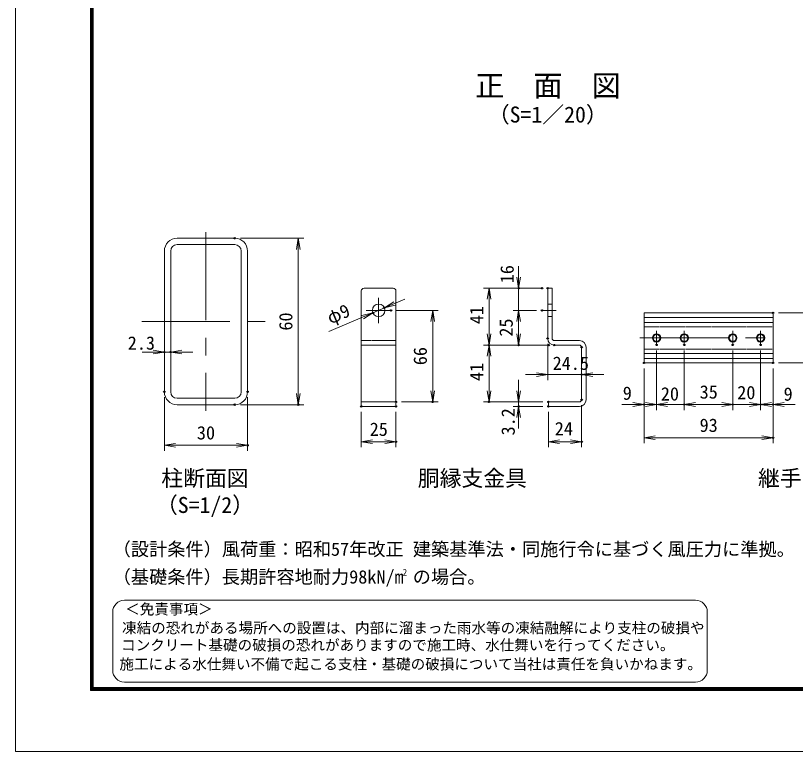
# Model space of a CAD drawing. Units: millimetres, scale not verified, with parts at other scales. Extents: x -4200 to 4200, y -2970 to 2970.
# Drawn here: x -4200 to -1389, y -2970 to -317 of the extents above; entities that cross this region are included whole.
import ezdxf
from ezdxf.enums import TextEntityAlignment as Align

# ---------------------------------------------------------------- set-up
doc = ezdxf.new("R2010")
doc.units = ezdxf.units.MM
doc.header["$LTSCALE"] = 10
doc.header["$PDMODE"] = 32
doc.header["$PDSIZE"] = 5
doc.linetypes.add('USER1', pattern=[50.8, 31.75, -6.35, 6.35, -6.35])
doc.linetypes.add('USER2', pattern=[0.375, 0.25, -0.125])
for name, color, linetype, lineweight in [('0-0_D-TTL-TXT', 7, 'Continuous', 18), ('0-1_D-STR1', 1, 'Continuous', 18), ('0-2_D-BMK', 2, 'USER1', 13), ('0-6_D-STR3', 3, 'Continuous', 13), ('0-7_D-STR-DIM', 7, 'Continuous', 13), ('0-8_0', 7, 'Continuous', 18), ('0-B_D-TTL', 7, 'Continuous', 18)]:
    doc.layers.add(name, color=color, linetype=linetype, lineweight=lineweight)
doc.layers.add('0-9_Defpoints', color=253, linetype='Continuous')
doc.styles.add('ＭＳ ゴシック', font='')
doc.styles.get('ＭＳ ゴシック').set_extended_font_data('MS Gothic')

# ---------------------------------------------------------------- blocks, each defined once
blk = doc.blocks.new('_Open')
at = {"layer": '0-8_0'}
blk.add_line((-10, 1.667), (0, 0), dxfattribs=at)
blk.add_lwpolyline([(-10, -1.667), (0, 0), (-10, 0)], dxfattribs=at)

msp = doc.modelspace()

# ---------------------------------------------------------------- linework, layer by layer
at = {"layer": '0-0_D-TTL-TXT', "color": 2}
for p, q in [((-1748.37, -2425), (-3808.02, -2425)), ((-3850.13, -2467.11), (-3850.13, -2677.66)), ((-1706.26, -2677.66), (-1706.26, -2467.11)), ((-3808.02, -2719.77), (-1748.37, -2719.77))]:
    msp.add_line(p, q, dxfattribs=at)
for centre, start, end in [((-3808.02, -2467.11), 90, 180), ((-1748.37, -2467.11), 0, 90), ((-3808.02, -2677.66), 180, 270), ((-1748.37, -2677.66), 270, 0)]:
    msp.add_arc(centre, 42.11, start, end, dxfattribs=at)
at = {"layer": '0-1_D-STR1'}
for p, q in [((-3617.79, -1119.77), (-3409.79, -1119.77)), ((-3617.79, -1142.77), (-3409.79, -1142.77)), ((-3663.79, -1165.77), (-3663.79, -1673.77)), ((-3640.79, -1165.77), (-3640.79, -1673.77)), ((-3386.79, -1165.77), (-3386.79, -1673.77)), ((-3363.79, -1165.77), (-3363.79, -1673.77)), ((-3617.79, -1696.77), (-3409.79, -1696.77)), ((-3617.79, -1719.77), (-3409.79, -1719.77))]:
    msp.add_line(p, q, dxfattribs=at)
for centre, radius, start, end in [((-3617.79, -1165.77), 46, 90, 180), ((-3409.79, -1165.77), 46, 0, 90), ((-3617.79, -1165.77), 23, 90, 180), ((-3409.79, -1165.77), 23, 0, 90), ((-3617.79, -1673.77), 46, 180, 270), ((-3617.79, -1673.77), 23, 180, 270), ((-3409.79, -1673.77), 23, 270, 0), ((-3409.79, -1673.77), 46, 270, 0)]:
    msp.add_arc(centre, radius, start, end, dxfattribs=at)
at = {"layer": '0-2_D-BMK'}
for p, q in [((-3513.79, -1097.58), (-3513.79, -1741.97)), ((-2891.33, -1334.37), (-2891.33, -1425.47)), ((-2846.34, -1379.92), (-2936.34, -1379.92)), ((-2302.49, -1379.92), (-2251.55, -1379.92)), ((-3744.79, -1419.77), (-3282.79, -1419.77)), ((-1889.3, -1454.13), (-1889.3, -1504.13)), ((-1789.3, -1454.13), (-1789.3, -1504.13)), ((-1614.3, -1454.13), (-1614.3, -1504.13)), ((-1514.3, -1454.13), (-1514.3, -1504.13)), ((-1949.3, -1479.13), (-1454.3, -1479.13))]:
    msp.add_line(p, q, dxfattribs=at)
at = {"layer": '0-6_D-STR3'}
for p, q in [((-2953.83, -1309.92), (-2953.83, -1725.92)), ((-2943.83, -1299.92), (-2838.83, -1299.92)), ((-2828.83, -1309.92), (-2828.83, -1725.92)), ((-2281.8, -1299.92), (-2281.8, -1480.92)), ((-2281.8, -1299.92), (-2265.8, -1299.92)), ((-2265.8, -1299.92), (-2265.8, -1480.92)), ((-1934.3, -1389.13), (-1934.3, -1569.13)), ((-1934.3, -1389.13), (-1469.3, -1389.13)), ((-1934.3, -1405.13), (-1469.3, -1405.13)), ((-1469.3, -1389.13), (-1469.3, -1569.13)), ((-1469.3, -1423.13), (-1934.3, -1423.13)), ((-2257.8, -1488.92), (-2167.3, -1488.92)), ((-2953.83, -1504.92), (-2828.83, -1504.92)), ((-2257.8, -1504.92), (-2167.3, -1504.92)), ((-2159.3, -1512.92), (-2159.3, -1701.92)), ((-2143.3, -1512.92), (-2143.3, -1701.92)), ((-1469.3, -1535.13), (-1934.3, -1535.13)), ((-1934.3, -1553.13), (-1469.3, -1553.13)), ((-1934.3, -1569.13), (-1469.3, -1569.13)), ((-2953.83, -1709.92), (-2828.83, -1709.92)), ((-2279.3, -1709.92), (-2167.3, -1709.92)), ((-2279.3, -1709.92), (-2279.3, -1725.92)), ((-2953.83, -1725.92), (-2828.83, -1725.92)), ((-2279.3, -1725.92), (-2167.3, -1725.92))]:
    msp.add_line(p, q, dxfattribs=at)
at = {"layer": '0-6_D-STR3', "linetype": 'USER2'}
for p, q in [((-2281.8, -1357.42), (-2265.8, -1357.42)), ((-2281.8, -1402.42), (-2265.8, -1402.42)), ((-1469.3, -1439.13), (-1934.3, -1439.13)), ((-2953.83, -1488.92), (-2828.83, -1488.92)), ((-1469.3, -1519.13), (-1934.3, -1519.13))]:
    msp.add_line(p, q, dxfattribs=at)
at = {"layer": '0-6_D-STR3'}
for centre, radius in [((-2891.33, -1379.92), 22.5), ((-1889.3, -1479.13), 15), ((-1889.3, -1479.13), 12.29), ((-1789.3, -1479.13), 15), ((-1789.3, -1479.13), 12.29), ((-1614.3, -1479.13), 15), ((-1614.3, -1479.13), 12.29), ((-1514.3, -1479.13), 15), ((-1514.3, -1479.13), 12.29)]:
    msp.add_circle(centre, radius, dxfattribs=at)
for centre, radius, start, end in [((-2943.83, -1309.92), 10, 90, 180), ((-2838.83, -1309.92), 10, 0, 90), ((-2257.8, -1480.92), 24, 180, 270), ((-2257.8, -1480.92), 8, 180, 270), ((-2167.3, -1512.92), 24, 0, 90), ((-2167.3, -1512.92), 8, 0, 90), ((-2167.3, -1701.92), 8, 270, 0), ((-2167.3, -1701.92), 24, 270, 0)]:
    msp.add_arc(centre, radius, start, end, dxfattribs=at)
at = {"layer": '0-7_D-STR-DIM'}
for p, q in [((-3389.79, -1119.77), (-3160.93, -1119.77)), ((-3180.93, -1119.77), (-3180.93, -1719.77)), ((-2386.54, -1259.92), (-2386.54, -1219.92)), ((-2321.8, -1299.92), (-2513.01, -1299.92)), ((-2493.01, -1299.92), (-2493.01, -1504.92)), ((-2301.8, -1299.92), (-2406.54, -1299.92)), ((-2386.54, -1379.92), (-2386.54, -1299.92)), ((-2833.83, -1355.44), (-2797.02, -1339.77)), ((-2912.04, -1388.73), (-2870.63, -1371.11)), ((-3070.2, -1456.07), (-2948.84, -1404.4)), ((-2826.34, -1379.92), (-2676.2, -1379.92)), ((-2696.2, -1379.92), (-2696.2, -1709.92)), ((-2322.49, -1379.92), (-2406.54, -1379.92)), ((-2322.49, -1379.92), (-2406.54, -1379.92)), ((-2386.54, -1379.92), (-2386.54, -1504.92)), ((-1449.3, -1389.13), (-1299.3, -1389.13)), ((-2386.54, -1419.92), (-2386.54, -1459.92)), ((-2277.8, -1504.92), (-2513.01, -1504.92)), ((-2297.8, -1504.92), (-2513.01, -1504.92)), ((-2493.01, -1504.92), (-2493.01, -1709.92)), ((-2277.8, -1504.92), (-2406.54, -1504.92)), ((-2281.8, -1500.92), (-2281.8, -1631.43)), ((-3703.79, -1530.15), (-3743.79, -1530.15)), ((-3640.79, -1530.15), (-3663.79, -1530.15)), ((-3600.79, -1530.15), (-3560.79, -1530.15)), ((-2159.3, -1532.92), (-2159.3, -1631.43)), ((-1889.3, -1524.13), (-1889.3, -1739.13)), ((-1889.3, -1524.13), (-1889.3, -1739.13)), ((-1789.3, -1524.13), (-1789.3, -1739.13)), ((-1789.3, -1524.13), (-1789.3, -1739.13)), ((-1614.3, -1524.13), (-1614.3, -1739.13)), ((-1614.3, -1524.13), (-1614.3, -1739.13)), ((-1514.3, -1524.13), (-1514.3, -1739.13)), ((-1514.3, -1524.13), (-1514.3, -1739.13)), ((-1449.3, -1569.13), (-1299.3, -1569.13)), ((-1934.3, -1589.13), (-1934.3, -1739.13)), ((-1934.3, -1589.13), (-1934.3, -1859.13)), ((-1469.3, -1589.13), (-1469.3, -1739.13)), ((-1469.3, -1589.13), (-1469.3, -1859.13)), ((-2386.54, -1669.92), (-2386.54, -1629.92)), ((-2321.8, -1611.43), (-2361.8, -1611.43)), ((-2281.8, -1611.43), (-2159.3, -1611.43)), ((-2119.3, -1611.43), (-2079.3, -1611.43)), ((-3663.79, -1692.98), (-3663.79, -1886.28)), ((-3363.79, -1692.98), (-3363.79, -1886.28)), ((-2808.83, -1709.92), (-2676.2, -1709.92)), ((-2299.3, -1709.92), (-2513.01, -1709.92)), ((-2299.3, -1709.92), (-2406.54, -1709.92)), ((-2386.54, -1709.92), (-2386.54, -1725.92)), ((-3389.79, -1719.77), (-3160.93, -1719.77)), ((-2299.3, -1725.92), (-2406.54, -1725.92)), ((-2159.3, -1721.92), (-2159.3, -1873.48)), ((-1974.3, -1719.13), (-2014.3, -1719.13)), ((-1929.3, -1719.13), (-1969.3, -1719.13)), ((-1889.3, -1719.13), (-1934.3, -1719.13)), ((-1889.3, -1719.13), (-1789.3, -1719.13)), ((-1849.3, -1719.13), (-1809.3, -1719.13)), ((-1789.3, -1719.13), (-1614.3, -1719.13)), ((-1749.3, -1719.13), (-1709.3, -1719.13)), ((-1654.3, -1719.13), (-1694.3, -1719.13)), ((-1614.3, -1719.13), (-1514.3, -1719.13)), ((-1554.3, -1719.13), (-1594.3, -1719.13)), ((-1514.3, -1719.13), (-1469.3, -1719.13)), ((-1474.3, -1719.13), (-1434.3, -1719.13)), ((-1429.3, -1719.13), (-1389.3, -1719.13)), ((-2953.83, -1745.92), (-2953.83, -1873.48)), ((-2828.83, -1745.92), (-2828.83, -1873.48)), ((-2386.54, -1765.92), (-2386.54, -1805.92)), ((-2279.3, -1745.92), (-2279.3, -1873.48)), ((-2953.83, -1853.48), (-2828.83, -1853.48)), ((-2279.3, -1853.48), (-2159.3, -1853.48)), ((-1934.3, -1839.13), (-1469.3, -1839.13)), ((-3663.79, -1866.28), (-3363.79, -1866.28))]:
    msp.add_line(p, q, dxfattribs=at)
at = {"layer": '0-9_Defpoints'}
for p in [(-3409.79, -1119.77), (-2386.54, -1299.92), (-2301.8, -1299.92), (-2281.8, -1299.92), (-2870.63, -1371.11), (-2846.34, -1379.92), (-2302.49, -1379.92), (-2912.04, -1388.73), (-1469.3, -1389.13), (-2281.8, -1480.92), (-2493.01, -1504.92), (-2386.54, -1504.92), (-2277.8, -1504.92), (-2257.8, -1504.92), (-2159.3, -1512.92), (-1889.3, -1504.13), (-1789.3, -1504.13), (-1614.3, -1504.13), (-1514.3, -1504.13), (-3663.79, -1530.15), (-3640.79, -1530.15), (-1934.3, -1569.13), (-1469.3, -1569.13), (-1469.3, -1569.13), (-2159.3, -1611.43), (-3663.79, -1672.98), (-3363.79, -1672.98), (-2828.83, -1709.92), (-2696.2, -1709.92), (-2493.01, -1709.92), (-2279.3, -1709.92), (-2159.3, -1701.92), (-3409.79, -1719.77), (-3180.93, -1719.77), (-2953.83, -1725.92), (-2828.83, -1725.92), (-2386.54, -1725.92), (-2279.3, -1725.92), (-2279.3, -1725.92), (-1934.3, -1719.13), (-1789.3, -1719.13), (-1614.3, -1719.13), (-1514.3, -1719.13), (-1469.3, -1719.13), (-2828.83, -1853.48), (-2159.3, -1853.48), (-1469.3, -1839.13), (-3363.79, -1866.28)]:
    msp.add_point(p, dxfattribs=at)
at = {"layer": '0-B_D-TTL'}
for points in [[(-4200.13, -2969.77), (4199.87, -2969.77), (4199.87, 2970.23), (-4200.13, 2970.23)], [(-3930.13, 2750.23), (3929.87, 2750.23), (3929.87, -2749.77), (-3930.13, -2749.77)], [(-3927.63, 2747.73), (3927.37, 2747.73), (3927.37, -2747.27), (-3927.63, -2747.27)], [(-3925.13, 2745.23), (3924.87, 2745.23), (3924.87, -2744.77), (-3925.13, -2744.77)], [(-3922.63, 2742.73), (3922.37, 2742.73), (3922.37, -2742.27), (-3922.63, -2742.27)], [(-3920.13, 2740.23), (3919.87, 2740.23), (3919.87, -2739.77), (-3920.13, -2739.77)]]:
    msp.add_lwpolyline(points, close=True, dxfattribs=at)

# ---------------------------------------------------------------- block references
at = {"layer": '0-7_D-STR-DIM', "xscale": 4, "yscale": 4}
for p, rotation in [((-3180.93, -1119.77), 90), ((-2386.54, -1299.92), 270), ((-2493.01, -1299.92), 90), ((-2870.63, -1371.11), 203.06027), ((-2912.04, -1388.73), 23.06027), ((-2696.2, -1379.92), 90), ((-2386.54, -1379.92), 90), ((-2386.54, -1379.92), 90), ((-2493.01, -1504.92), 270), ((-2386.54, -1504.92), 270), ((-2493.01, -1504.92), 90), ((-3640.79, -1530.15), 180), ((-2159.3, -1611.43), 180), ((-3180.93, -1719.77), 270), ((-2696.2, -1709.92), 270), ((-2493.01, -1709.92), 270), ((-2386.54, -1709.92), 270), ((-1889.3, -1719.13), 180), ((-1789.3, -1719.13), 180), ((-1789.3, -1719.13), 180), ((-1514.3, -1719.13), 180), ((-1469.3, -1719.13), 180), ((-2386.54, -1725.92), 90), ((-2953.83, -1853.48), 180), ((-2279.3, -1853.48), 180), ((-1934.3, -1839.13), 180), ((-3663.79, -1866.28), 180)]:
    msp.add_blockref('_Open', p, dxfattribs=dict(at, rotation=rotation))
for p in [(-3663.79, -1530.15), (-2281.8, -1611.43), (-1934.3, -1719.13), (-1889.3, -1719.13), (-1614.3, -1719.13), (-1614.3, -1719.13), (-1514.3, -1719.13), (-2828.83, -1853.48), (-2159.3, -1853.48), (-1469.3, -1839.13), (-3363.79, -1866.28)]:
    msp.add_blockref('_Open', p, dxfattribs=at)

# ---------------------------------------------------------------- texts
at = {"layer": '0-0_D-TTL-TXT', "style": 'ＭＳ ゴシック'}
for s, height, p in [('正\u3000面\u3000図', 76.98, (-2543.16, -631.42)), ('（S=1／20）', 57.7, (-2497.68, -720.01)), ('柱断面図', 57.7, (-3674.68, -2030.88)), ('胴縁支金具', 57.7, (-2749.99, -2030.88)), ('継手ピ－ス', 57.7, (-1523.25, -2030.88)), ('（S=1/2）', 57.7, (-3694.17, -2127.52)), ('（設計条件）風荷重：昭和57年改正 建築基準法・同施行令に基づく風圧力に準拠。', 48.09, (-3850.13, -2279.03)), ('（基礎条件）長期許容地耐力98kN/m の場合。', 48.09, (-3850.13, -2379.03)), ('2', 24.05, (-2804.66, -2343.21)), ('＜免責事項＞ \u3000\u3000', 38.49, (-3804.9, -2487.48)), ('凍結の恐れがある場所への設置は、内部に溜まった雨水等の凍結融解により支柱の破損や', 38.49, (-3816.29, -2555.27)), ('コンクリート基礎の破損の恐れがありますので施工時、水仕舞いを行ってください。', 38.49, (-3819.75, -2617.11)), ('施工による水仕舞い不備で起こる支柱・基礎の破損について当社は責任を負いかねます。 ', 38.49, (-3825.64, -2685.74))]:
    msp.add_text(s, height=height, dxfattribs=at).set_placement(p, align=Align.BOTTOM_LEFT)
at = {"layer": '0-7_D-STR-DIM', "style": 'ＭＳ ゴシック'}
for s, rotation, p in [('16', 90, (-2389.83, -1282.05)), ('φ9', 23.06, (-3059.3, -1444.09)), ('41', 90, (-2499.75, -1429.6)), ('60', 90, (-3187.67, -1452.78)), ('25', 90, (-2393.29, -1474.53)), ('66', 90, (-2702.95, -1577.42)), ('41', 90, (-2499.75, -1634.6)), ('3.2', 90, (-2386.04, -1830.61))]:
    msp.add_text(s, height=48.09, rotation=rotation, dxfattribs=at).set_placement(p, align=Align.BOTTOM_LEFT)
for s, p in [('2.3', (-3795.78, -1535.95)), ('24.5', (-2263.79, -1608.81)), ('9', (-2011.05, -1716.74)), ('20', (-1873.79, -1719.25)), ('35', (-1733.79, -1712.38)), ('20', (-1598.28, -1714.52)), ('9', (-1431.13, -1719.99)), ('93', (-1734.04, -1832.38)), ('30', (-3546.43, -1859.53)), ('25', (-2923.45, -1846.73)), ('24', (-2256.06, -1844.67))]:
    msp.add_text(s, height=48.09, dxfattribs=at).set_placement(p, align=Align.BOTTOM_LEFT)

doc.saveas('drawing.dxf')
